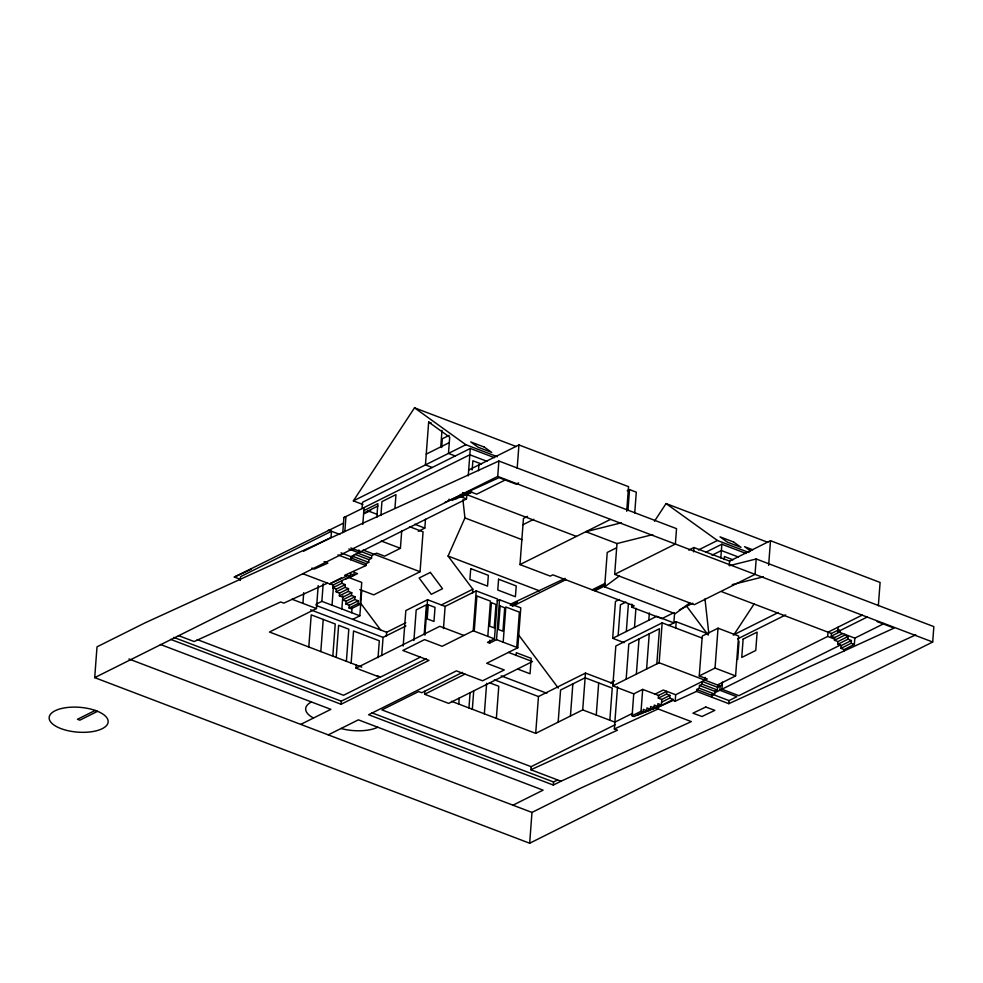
<?xml version="1.0" encoding="UTF-8"?>
<svg xmlns="http://www.w3.org/2000/svg" width="983" height="983" viewBox="0 0 983 983"><rect width="100%" height="100%" fill="white"/><g stroke="black" fill="none" stroke-linecap="round" stroke-linejoin="round"><path stroke-width="1.47" d="M729.386 565.692L756.185 558.971L933.85 626.613L932.695 642.01L529.665 843.23L94.7 677.631L97.01 646.839L145.017 622.866L498.885 461.015L676.537 528.657L675.382 544.054L614.67 574.367L616.992 543.562L652.724 534.617M240.257 580.437L240.54 576.652L331.468 531.262L330.988 537.554L303.55 551.266M302.911 603.378L303.722 592.675M308.797 646.986L311.218 614.866L335.24 624.008L332.819 656.14M361.769 667.15L269.465 632.02L316.477 608.538L318.197 585.598M315.936 604.312L321.859 601.35L323.186 583.755M320.814 651.557L323.223 619.437M302.666 573.654L329.637 583.914L341.506 577.795M336.333 589.075L336.125 591.815L345.07 587.355L345.279 584.615L336.333 589.075L332.893 587.773L333.09 585.032L350.218 576.48L350.427 573.74L353.868 575.055L354.077 572.315L357.517 573.63L349.334 577.709L361.744 582.428L360.097 604.336L351.152 608.796L349.088 608.01L349.284 605.282L358.23 600.81L358.021 603.55L349.088 608.01M332.033 605.233L333.581 584.701M342.772 532.688L343.915 517.549L345.955 516.53L344.824 531.656M339.368 595.87L339.577 593.13L348.51 588.67L348.314 591.397L339.368 595.87L342.809 597.173L351.754 592.712L351.545 595.452L342.6 599.913L346.053 601.227L354.998 596.767L354.789 599.495L345.844 603.967L346.053 601.227M336.211 657.43L338.631 625.299L348.805 629.181L346.385 661.301M332.893 587.773L341.826 583.3L342.035 580.56M341.863 608.969L342.858 595.772M329.637 583.914L346.704 576.112L346.766 575.166L350.218 576.48M350.685 559.732L350.919 556.648L466.507 498.934L466.827 494.67L471.938 492.114M170.686 639.38L341.076 704.258L341.31 701.174L426.413 658.684M401.74 530.574L400.413 548.305L384.636 556.181L376.673 553.159L371.734 555.616L371.525 558.356L368.932 559.646L368.723 562.387L366.131 563.689L350.82 557.852L353.413 556.562L353.511 555.346M351.693 612.716L352.025 608.317M358.918 549.915L358.709 552.753L348.818 548.993M351.128 663.107L353.548 630.988L379.315 640.793L378.05 657.615M362.801 524.406L364.066 507.572L343.915 517.549M420.405 657.148L380.065 677.287L356.03 668.145L356.264 665.061M352.725 619.364L359.839 615.813L361.769 590.156M346.704 576.112L344.64 575.325L365.983 565.557L366.131 563.689M376.833 517.402L377.865 503.652L363.833 510.656M380.913 515.362L381.957 501.613L395.977 494.609L394.945 508.358M381.699 655.526L383.063 637.389L405.918 625.974M386.356 636.05L386.638 632.266L405.795 622.706M403.165 646.028L405.832 610.566L427.556 599.716L445.127 606.4L476.214 590.881L497.459 598.979L494.461 638.876L487.519 642.341L489.583 643.128L496.526 639.663L517.783 647.748L520.781 607.85L499.524 599.765L497.214 600.92M431.377 423.108L428.662 422.076L425.442 464.91L432.225 467.49M413.904 640.511L416.202 609.902L426.425 604.791L424.238 633.875M359.766 589.554L373.724 594.862L420.06 571.725L423.059 531.828L409.493 526.667M418.279 531.348L424.828 528.08L425.492 519.233M424.889 635.178L427.556 599.716M440.728 447.13L441.994 430.296M441.674 447.56L442.338 438.762L449.157 435.358M508.432 652.417L532.454 661.559L448.653 703.398L424.631 694.256L424.865 691.172M448.948 500.568L449.047 499.167M443.468 628.567L445.127 606.4M459.614 496.317L459.528 497.521L469.751 492.422L469.813 491.561L476.706 494.179L506.061 479.532M452.229 500.372L462.452 495.272L462.661 492.532M468.24 475.833L470.304 448.469L494.498 457.685M472.172 469.948L472.872 460.757L481.473 464.037M458.766 704.086L459.233 697.967M478.475 470.722L478.905 464.922M472.553 593.019L472.835 589.235L448.064 556.046L464.934 517.943L462.907 499.696M341.076 704.258L428.932 660.392L402.833 650.463L424.558 639.614L442.129 646.298L473.204 630.779L476.214 590.881M474.248 631.172L476.89 595.968L490.456 601.141L487.801 636.333M468.94 707.957L470.095 692.659M472.331 709.247L473.72 690.889M94.7 677.631L497.717 476.423L498.885 461.015M489.583 643.128L489.804 640.166M484.349 713.818L486.646 683.234M496.526 639.663L499.524 599.765M496.366 718.389L498.774 686.269L489.436 682.718M503.185 642.194L505.827 606.99L519.393 612.151L516.751 647.355M517.181 468.252L518.938 444.943L628.555 486.671L626.699 511.307M631.872 604.115L631.639 607.101L634.207 605.823L552.827 574.834L550.271 576.112L519.982 564.586L523.46 518.397L527.49 516.382M516.075 655.489L516.284 652.687L531.201 658.364L530.046 673.773L517.832 669.116M656.054 708.178L673.122 700.375L673.195 699.441L656.054 708.178L691.319 721.608L560.986 781.215L530.881 769.763L531.115 766.679L615.407 724.594M451.455 701.297L535.698 733.367L538.463 696.554L585.475 673.085L613.441 683.726M529.665 843.23L531.975 812.425L579.995 788.464L915.738 634.895M517.783 647.748L486.708 663.267L504.267 669.951L482.542 680.801L456.444 670.873L368.6 714.727L553.306 785.048L553.54 781.964L557.373 780.06M558.16 722.149L560.58 690.029L585.118 677.779L612.249 688.1L609.829 720.22M570.435 716.017L572.856 683.898M535.698 733.367L582.71 709.898L585.475 673.085M689.759 602.948L675.174 613.724L604.643 586.876L607.236 552.446L616.341 547.9M596.263 715.059L598.684 682.939M624.131 642.673L612.667 638.311L615.444 601.473L619.437 599.483M658.536 695.423L658.327 698.163L666.511 694.072L666.72 691.344L658.536 695.423L642.685 689.39L633.752 693.851L612.827 685.888L615.825 645.991L662.161 622.853L702.292 638.139M618.135 635.583L620.445 604.778L625.901 602.063M627.965 510.349L629.525 489.583L636.296 492.164L634.735 512.929M530.881 769.763L617.459 730.172L614.35 728.993L617.521 686.847M626.318 631.504L628.407 603.636M626.146 679.241L628.801 644.037L659.47 628.715L656.828 663.918M634.49 627.412L635.927 608.354M661.571 702.206L669.742 698.127L669.951 695.386L661.78 699.478L661.362 704.946L657.922 703.631L657.713 706.372L654.273 705.069L654.064 707.797L650.611 706.494L650.414 709.222L646.961 707.92L646.765 710.66L643.312 709.345L643.103 712.085L634.17 716.546L632.106 715.759L633.752 693.851M636.37 674.129L639.024 638.925M632.106 715.759L641.039 711.299L642.685 689.39M648.805 620.273L649.358 612.937M646.605 669.03L649.247 633.826M612.827 685.888L659.163 662.751L662.161 622.853M674.547 613.785L673.859 622.89L656.669 616.341L612.667 638.311M675.726 628.026L676.193 621.723L708.313 633.949M673.122 700.375L675.186 701.162L675.677 694.748L707.232 678.995L699.257 675.96L702.255 636.062L718.032 628.186L738.602 636.013L735.591 675.911L717.479 684.954M693.605 551.856L693.924 547.519L729.632 561.109L770.488 540.711L880.104 582.44L878.347 605.749M675.186 701.162L696.542 691.393L696.689 689.525L699.282 688.235L714.592 694.059L714.801 691.319L717.393 690.029L717.602 687.289L722.235 684.967M699.282 688.235L699.491 685.495L702.083 684.193L717.393 690.029M702.083 684.193L702.292 681.465L717.602 687.289M704.885 680.162L705.094 677.361M720.822 557.926L721.854 544.238L746.06 553.454M711.852 697.23L712.085 694.145M699.257 675.96L715.034 668.084L718.032 628.186M724.188 559.585L724.422 556.525L733.023 559.806M729.3 565.458L729.632 561.109M722.456 682.128L721.915 689.23L738.872 695.681L840.514 644.946M696.542 691.393L728.808 703.681L729.042 700.596L736.832 696.714L719.875 690.25L720.195 685.987L659.163 662.751M737.655 659.495L739.032 641.149M756.185 558.971L755.03 574.379L694.317 604.692L655.907 590.058M768.632 565.348L770.488 540.711M714.678 692.843L827.674 636.431L828.005 632.167L862.238 615.075M842.357 633.703L834.678 637.525L831.237 636.222L831.446 633.482L839.113 629.648M837.921 641.58L837.713 644.32L847.948 639.208L848.145 636.468L837.921 641.58L834.481 640.265L834.678 637.525M884.184 623.48L854.829 638.139L837.872 631.688L838.229 627.068M840.957 648.362L841.165 645.622L851.389 640.523L851.18 643.263L840.957 648.362L844.127 649.579L854.35 644.467L854.829 638.139M834.481 640.265L844.704 635.165L844.766 634.305M844.028 650.979L844.127 649.579M362.874 504.5L353.376 500.875L414.507 407.81L516.198 446.528M654.469 521.223L666.056 503.579L767.76 542.297M733.969 634.613L754.072 604.017M604.643 586.876L619.229 576.099M426.253 454.121L449.28 442.62M353.376 500.875L465.856 444.721L497.373 456.726M470.304 448.469L362.494 502.301L362.027 508.592L469.825 454.773L486.917 461.273M240.049 579.208L234.323 577.033L343.386 523.165M364.509 512.708L377.902 506.024M468.682 470.034L518.938 444.943M455.879 498.946L466.102 493.847L463.804 492.974M463.177 496.096L470.845 492.262M345.684 579.134L353.868 575.055M95.191 710.439L77.485 719.273L79.844 720.17L97.55 711.336M522.993 524.689L533.744 519.319M627.203 490.738L629.525 489.583M519.982 564.586L610.357 519.466M441.367 604.95L472.835 589.235M356.03 668.145L439.831 626.306L463.865 635.448M510.509 605.11L513.003 603.857L510.226 605.135M512.401 604.582L517.513 602.026L511.787 604.668M512.352 606.364L565.913 579.626M380.274 676.943L343.559 695.276L197.227 639.577M300.737 724.397L330.853 709.357L160.389 644.467M592.159 589.812L604.938 583.435M593.511 590.328L605.012 584.59M594.862 590.844L605.098 585.745M688.727 550.111L693.924 547.519M328.261 734.866L358.377 719.839L543.083 790.16L512.966 805.188M698.458 549.952L717.406 540.49L748.923 552.483M462.514 672.372L421.744 692.732L418.647 691.553L381.92 709.886L531.115 766.679M705.72 552.299L721.854 544.238M424.631 694.256L464.971 674.117M711.975 555.235L721.387 550.541L738.466 557.042M674.019 612.581L661.928 618.626L631.639 607.101M679.4 609.902L692.843 603.193M668.526 625.557L676.193 621.723M610.455 682.841L614.522 680.814M733.244 635.018L778.352 612.495M737.606 638.901L785.675 614.903M655.096 694.109L663.267 690.029L675.677 694.748M632.708 713.24L614.866 722.136L582.71 709.898M637.82 715.12L646.765 710.66M641.469 713.695L650.414 709.222M645.118 712.27L654.064 707.797M648.768 710.844L657.713 706.372M652.417 709.419L661.362 704.946M837.872 631.688L867.227 617.029M714.592 694.059L711.987 695.362L696.689 689.525M831.237 636.222L840.182 631.75M553.306 785.048L560.986 781.215M511.209 603.845L565.164 578.36M363.857 513.74L370.689 510.595M234.323 577.033L251.058 569.329M444.783 502.473L499.032 477.664L515.989 484.115L518.631 482.911M327.572 583.128L283.792 603.144L280.696 601.965L194.13 641.555L178.365 635.559M614.35 728.993L658.119 708.964M728.808 703.681L894.112 628.076L877.155 621.612M621.465 522.784L585.843 531.705L616.992 543.562M732.237 584.627L763.398 576.824M752.72 549.78L744.573 546.683L750.508 550.947M455.252 455.989L448.481 453.409L449.698 437.202L428.662 422.076M497.717 476.423L932.695 642.01M467.453 491.549L469.751 492.422M844.704 635.165L848.145 636.468M847.948 639.208L851.389 640.523M466.827 494.67L576.443 536.399M721.768 591.729L831.446 633.482M460.339 494.461L462.452 495.272M851.18 643.263L854.35 644.467M461.002 496.833L466.507 498.934M827.674 636.431L834.567 639.061M837.713 644.32L841.165 645.622M614.67 574.367L654.494 589.53M464.934 517.943L522.182 539.728M414.789 524.258L424.828 528.08M367.531 510.693L377.337 514.428M448.064 556.046L539.458 590.832M381.22 541.006L400.413 548.305M715.034 668.084L735.591 675.911M328.371 530.083L339.86 534.457M363.132 550.062L420.06 571.725M360.601 551.377L371.734 555.616M350.857 547.973L360.749 551.733M357.615 553.06L371.525 558.356M355.01 554.351L368.932 559.646M699.491 685.495L714.801 691.319M353.413 556.562L368.723 562.387M341.027 552.876L350.919 556.648M713.498 694.686L729.042 700.596M337.968 554.891L365.983 565.557M666.511 694.072L669.951 695.386M669.742 698.127L673.195 699.441M658.327 698.163L661.78 699.478M473.204 630.779L494.461 638.876M341.826 583.3L345.279 584.615M345.07 587.355L348.51 588.67M329.649 583.718L333.09 585.032M653.769 707.109L656.066 707.981M348.314 591.397L351.754 592.712M351.545 595.452L354.998 596.767M336.125 591.815L339.577 593.13M354.789 599.495L358.23 600.81M358.021 603.55L360.097 604.336M641.039 711.299L643.103 712.085M345.844 603.967L349.284 605.282M321.859 601.35L359.839 615.813M316.157 605.442L386.638 632.266M501.17 675.874L546.843 693.261M292.062 599.249L316.477 608.538M310.591 609.804L383.063 637.389M494.412 679.781L538.463 696.554M377.177 675.763L379.241 676.55M173.782 637.389L341.31 701.174M371.697 712.736L553.54 781.964M128.908 658.979L531.975 812.425M324.083 561.662L327.855 563.148L314.376 569.046L311.857 568.051M666.056 503.579L717.406 540.49M414.507 407.81L465.856 444.721M686.675 606.241L708.227 635.104M518.803 635.19L558.246 688.026M360.589 603.107L380.765 630.14M704.971 598.893L708.792 633.322M313.516 718.008A29.576 12.46 4.3 0 1 311.451 701.973M377.767 727.223A29.576 12.46 4.3 0 1 341.04 728.489M428.244 604.803L427.187 618.885L433.97 621.465L435.027 607.383L428.244 604.803M470.722 568.629L469.911 579.405L487.543 586.114L488.354 575.338L470.722 568.629M491.402 602.702L489.632 626.171L494.228 627.916L495.985 604.447L491.402 602.702M498.59 579.233L497.779 590.021L515.411 596.73L516.222 585.954L498.59 579.233M500.126 606.019L498.356 629.489L502.952 631.233L504.709 607.777L500.126 606.019M743.123 639.11L741.747 657.443L755.767 650.451L757.143 632.106L743.123 639.11M430.357 572.401L419.114 578.016L431.291 594.322L442.534 588.706L430.357 572.401M705.782 707.023L692.941 713.166L701.985 716.509L714.825 710.365L705.782 707.023M96.432 710.856L93.201 709.763A29.576 12.46 4.3 0 0 49.236 716.926A29.576 12.46 4.3 0 0 88.986 732.052A29.576 12.46 4.3 0 0 99.357 712.097L96.432 710.856M484.324 447.105L470.759 441.945L478.168 447.265L491.733 452.426L484.324 447.105M733.601 542.014L720.035 536.841L727.445 542.174L741.01 547.334L733.601 542.014"/></g></svg>
